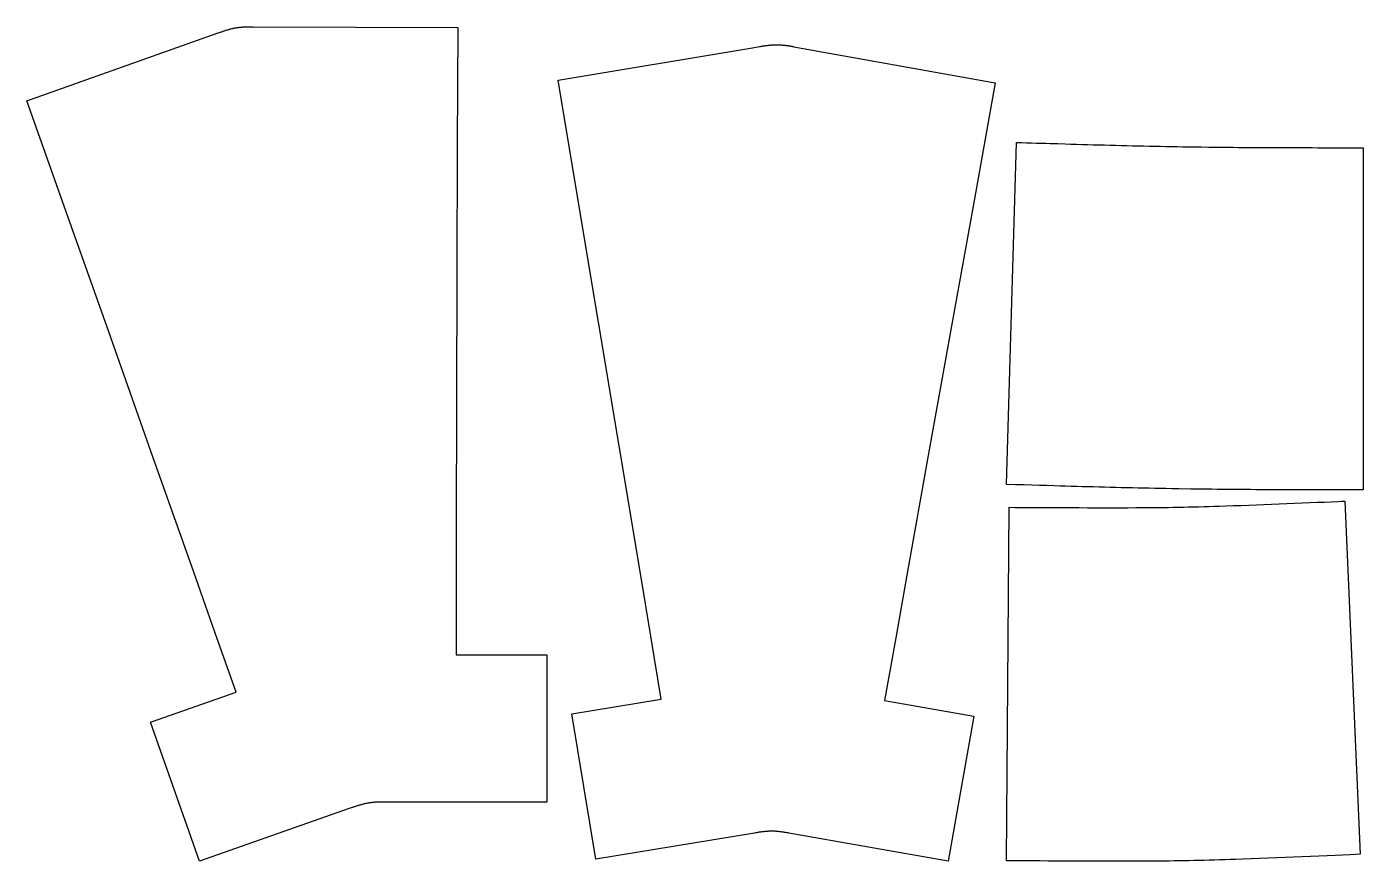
# Model space of a CAD drawing. Header units: millimetres. Extents: x 5 to 595, y 5 to 373.
import ezdxf

# ---------------------------------------------------------------- set-up
doc = ezdxf.new("R2010")
doc.units = ezdxf.units.MM
doc.layers.add('CUT', color=7, linetype='Continuous')

msp = doc.modelspace()

# ---------------------------------------------------------------- linework, layer by layer
at = {"layer": 'CUT'}
for points in [[(5, 340.61768), (86.96532, 369.69613), (89.84866, 370.72233), (90.11264, 370.81789), (90.37694, 370.91252), (90.72696, 371.0358), (91.03569, 371.14363), (91.3448, 371.25077), (91.65432, 371.35688), (91.96438, 371.46135), (92.27502, 371.56371), (92.58578, 371.66514), (92.89702, 371.76429), (93.20879, 371.8611), (93.52112, 371.95563), (93.83427, 372.04752), (94.16485, 372.14126), (94.49136, 372.23041), (94.82833, 372.31924), (95.10989, 372.39112), (95.45305, 372.47448), (95.77151, 372.5481), (96.12023, 372.6257), (96.47984, 372.70107), (96.84015, 372.77119), (97.16487, 372.83069), (97.45758, 372.88119), (97.75094, 372.92815), (98.04492, 372.97219), (98.33953, 373.01345), (98.63474, 373.05188), (98.93051, 373.0873), (99.22678, 373.11937), (99.52331, 373.14948), (99.82003, 373.17697), (100.11681, 373.20201), (100.41363, 373.22398), (100.71041, 373.24335), (101.00712, 373.26055), (101.3038, 373.27564), (101.60061, 373.28815), (101.8976, 373.29888), (102.19482, 373.30803), (102.49231, 373.31507), (102.79, 373.32048), (103.08782, 373.32471), (103.38569, 373.32789), (103.68362, 373.3298), (103.98147, 373.33059), (104.27921, 373.33072), (104.57684, 373.33021), (104.87439, 373.32902), (150.01002, 373.17814), (195.15021, 373.03477), (194.97851, 321.03875), (194.80488, 264.80013), (194.66047, 208.57274), (194.5478, 152.34356), (194.50911, 124.23547), (194.49174, 96.12875), (234.49017, 96.14544), (234.49473, 31.14646), (198.78859, 31.14895), (163.08917, 31.14954), (162.76942, 31.14881), (162.44967, 31.14731), (162.12993, 31.14561), (161.81021, 31.14309), (161.49049, 31.13958), (161.17079, 31.13461), (160.85111, 31.12798), (160.53147, 31.11974), (160.2119, 31.10972), (159.89241, 31.09745), (159.57302, 31.08269), (159.2537, 31.06557), (158.93451, 31.04608), (158.61551, 31.02385), (158.29677, 30.99863), (157.97831, 30.97038), (157.66014, 30.93921), (157.34229, 30.90463), (157.02474, 30.86695), (156.70759, 30.82592), (156.39091, 30.78144), (156.07475, 30.73365), (155.75915, 30.68265), (155.4442, 30.62784), (155.12979, 30.56979), (154.81596, 30.50838), (154.5028, 30.44354), (154.15571, 30.36759), (153.81918, 30.29021), (153.47823, 30.20761), (153.15199, 30.12507), (152.79049, 30.02943), (152.42996, 29.92999), (152.07036, 29.82717), (151.71176, 29.72103), (151.38988, 29.62265), (151.0655, 29.52094), (150.7418, 29.41722), (150.4187, 29.3116), (150.06036, 29.19225), (149.70273, 29.07096), (149.38127, 28.96061), (149.06017, 28.84924), (148.79608, 28.75691), (148.5321, 28.66412), (148.21617, 28.55353), (147.29324, 28.23013), (81.16981, 5), (59.63786, 66.32836), (97.37996, 79.57103), (88.04729, 106.08299), (78.6968, 132.58917), (59.95186, 185.60061), (41.18957, 238.60973), (22.39202, 291.61664)], [(248.08592, 298.42976), (239.49473, 349.71118), (325.27213, 364.069), (328.29016, 364.57731), (328.56675, 364.62543), (328.84349, 364.67257), (329.20963, 364.73301), (329.53243, 364.78541), (329.85547, 364.83708), (330.17875, 364.88765), (330.50227, 364.93652), (330.82599, 364.9832), (331.14966, 365.02896), (331.47343, 365.07238), (331.79729, 365.11341), (332.12131, 365.15209), (332.44568, 365.18802), (332.78754, 365.22276), (333.12459, 365.25367), (333.47188, 365.28245), (333.76165, 365.30418), (334.11408, 365.3265), (334.4405, 365.34352), (334.79741, 365.35919), (335.16465, 365.37077), (335.53166, 365.37706), (335.86179, 365.37909), (336.15881, 365.37783), (336.45587, 365.37298), (336.75302, 365.36514), (337.05032, 365.35445), (337.34771, 365.34088), (337.64513, 365.32424), (337.94246, 365.30422), (338.23969, 365.28222), (338.53667, 365.2576), (338.83327, 365.23056), (339.12938, 365.2005), (339.425, 365.16788), (339.72016, 365.13313), (340.01494, 365.09631), (340.30939, 365.05693), (340.60371, 365.01577), (340.89798, 364.97301), (341.19215, 364.92812), (341.48623, 364.88161), (341.78023, 364.83389), (342.0741, 364.78515), (342.3678, 364.73513), (342.66124, 364.68403), (342.95445, 364.63229), (343.24743, 364.57996), (343.54023, 364.52696), (387.95955, 356.51709), (432.38472, 348.51368), (423.15901, 297.34251), (413.19329, 241.99416), (403.25901, 186.65121), (393.35313, 131.30113), (388.41931, 103.62971), (383.50746, 75.95585), (422.89759, 69.00648), (411.58216, 5), (376.42213, 11.2209), (341.26838, 17.4388), (340.95339, 17.49377), (340.63826, 17.54798), (340.32311, 17.60199), (340.00784, 17.65519), (339.69241, 17.70741), (339.37672, 17.7582), (339.06077, 17.80734), (338.74458, 17.8549), (338.42815, 17.90068), (338.11141, 17.94424), (337.79432, 17.98533), (337.47691, 18.02409), (337.1592, 18.06048), (336.8412, 18.09415), (336.52294, 18.12482), (336.20443, 18.15246), (335.88569, 18.17718), (335.56668, 18.19849), (335.24742, 18.21668), (334.92797, 18.23151), (334.60839, 18.24287), (334.28874, 18.25086), (333.96908, 18.25561), (333.6494, 18.25648), (333.32967, 18.25408), (333.00995, 18.24827), (332.69029, 18.23895), (332.33527, 18.22461), (331.99041, 18.20702), (331.64028, 18.18506), (331.30465, 18.1606), (330.93202, 18.12938), (330.55968, 18.09424), (330.18767, 18.05563), (329.81607, 18.01355), (329.48197, 17.97274), (329.14483, 17.92907), (328.80802, 17.88331), (328.47147, 17.83558), (328.09782, 17.78045), (327.72453, 17.72331), (327.38877, 17.67062), (327.05318, 17.61688), (326.77704, 17.57195), (326.50094, 17.52655), (326.17057, 17.47267), (325.20542, 17.31494), (256.04683, 5.9555), (245.52453, 70.09655), (284.99615, 76.56391), (280.42349, 104.29606), (275.83258, 132.02543), (266.606, 187.49141), (257.36332, 242.95871)], [(451.82079, 170.89541), (448.4992, 170.99557), (445.17973, 171.09544), (441.28346, 171.21263), (437.38472, 171.32967), (441.71341, 322.26751), (443.91801, 322.20164), (446.12117, 322.13557), (448.32118, 322.06954), (450.51627, 322.00348), (452.70853, 321.93736), (454.62744, 321.87938), (456.55183, 321.82097), (456.55172, 321.81733), (459.85941, 321.72142), (463.14549, 321.62504), (465.70622, 321.55245), (468.16299, 321.48231), (470.62458, 321.41291), (473.09635, 321.34397), (475.5772, 321.27565), (478.05835, 321.20717), (480.53119, 321.14074), (482.99259, 321.07631), (485.44838, 321.01311), (487.90504, 320.95155), (490.36956, 320.89126), (492.84914, 320.83187), (495.3342, 320.7754), (497.8087, 320.72006), (500.27344, 320.66635), (502.73272, 320.61491), (505.19074, 320.56505), (507.65197, 320.51726), (510.12094, 320.47064), (512.6017, 320.4291), (515.09128, 320.38772), (516.71335, 320.36137), (518.3356, 320.337), (518.33574, 320.34115), (519.96104, 320.31567), (521.58636, 320.29122), (523.21169, 320.2678), (523.21163, 320.26566), (526.53806, 320.22324), (529.85366, 320.18277), (532.2307, 320.15828), (534.72347, 320.1338), (537.21535, 320.11161), (539.59036, 320.09186), (542.60566, 320.06963), (544.96725, 320.054), (547.4977, 320.03778), (550.03011, 320.0235), (552.39776, 320.01104), (555.35149, 319.99858), (558.67402, 319.98636), (561.04129, 319.9793), (563.5122, 319.97265), (565.86848, 319.96738), (568.87146, 319.96217), (572.26202, 319.95553), (574.64153, 319.95184), (577.20608, 319.95068), (578.67219, 319.94896), (580.1383, 319.94733), (580.1383, 319.94904), (582.3348, 319.94922), (584.52987, 319.94913), (586.72182, 319.94893), (588.90892, 319.94854), (591.09348, 319.94802), (592.91584, 319.9475), (594.74321, 319.94676), (594.74321, 168.94708), (591.42066, 168.94786), (588.10018, 168.94842), (584.20271, 168.94902), (580.30284, 168.94936), (580.30284, 168.95107), (578.65233, 168.95075), (577.00197, 168.95234), (574.52301, 168.95033), (572.05253, 168.95004), (569.59301, 168.95119), (567.14114, 168.95241), (564.69294, 168.95497), (562.24426, 168.9587), (559.79038, 168.96293), (557.3263, 168.96839), (554.85077, 168.9756), (552.3804, 168.98356), (549.92498, 168.99344), (547.47766, 169.00429), (545.03142, 169.01751), (542.57968, 169.03246), (540.11652, 169.04889), (537.64492, 169.06768), (535.17382, 169.08861), (532.71164, 169.11118), (530.25949, 169.13612), (527.81213, 169.16304), (525.25838, 169.19488), (521.98522, 169.23623), (518.69063, 169.2844), (518.69057, 169.28226), (513.41301, 169.3621), (513.41314, 169.36625), (511.76287, 169.39224), (510.11274, 169.4185), (507.63373, 169.46217), (505.16344, 169.50535), (502.70417, 169.55202), (500.25273, 169.60046), (497.80498, 169.65086), (495.3569, 169.70304), (492.90368, 169.75664), (490.44039, 169.81434), (487.96576, 169.87438), (485.49632, 169.93542), (483.04188, 169.99762), (480.59545, 170.06006), (478.15024, 170.12553), (475.69956, 170.19219), (473.23745, 170.26055), (470.76703, 170.33135), (468.29709, 170.40279), (465.83607, 170.47496), (463.38489, 170.54757), (460.93857, 170.62138), (458.38588, 170.69899), (455.11434, 170.79979), (451.8209, 170.89905)], [(441.10235, 161.21249), (443.78475, 161.19702), (445.90768, 161.18485), (448.74636, 161.16834), (452.03035, 161.15014), (455.39573, 161.13134), (458.83111, 161.11394), (462.32459, 161.09776), (465.86404, 161.08404), (469.43707, 161.07263), (473.03127, 161.06225), (476.63453, 161.05574), (480.2328, 161.05066), (483.81056, 161.0512), (487.3583, 161.0534), (490.86809, 161.06122), (494.33402, 161.07268), (497.75214, 161.09039), (501.11983, 161.11426), (504.10697, 161.14222), (506.76193, 161.17263), (508.83028, 161.19955), (510.88658, 161.22863), (513.12749, 161.27161), (515.37368, 161.31945), (517.61331, 161.37125), (519.85754, 161.42627), (522.11463, 161.48606), (524.37779, 161.54944), (526.63358, 161.6153), (528.87942, 161.68436), (531.11919, 161.75575), (534.10351, 161.85481), (537.46915, 161.9699), (540.84906, 162.09185), (544.2305, 162.21557), (547.59063, 162.34269), (550.93829, 162.47247), (554.28297, 162.60343), (557.62944, 162.73771), (560.98315, 162.87299), (564.35424, 163.01155), (567.73575, 163.15231), (571.10258, 163.29222), (574.45435, 163.43275), (577.59212, 163.56549), (580.53763, 163.69083), (583.49641, 163.81612), (585.06461, 163.8806), (586.63977, 163.94708), (593.36983, 8.10086), (591.20852, 8.00623), (588.98618, 7.90957), (585.68856, 7.76629), (582.27544, 7.61903), (578.76938, 7.46884), (575.18342, 7.31572), (571.53161, 7.16049), (567.82765, 7.00572), (564.08564, 6.8517), (560.31943, 6.69701), (556.54263, 6.5428), (552.7695, 6.39125), (549.01533, 6.24516), (545.29418, 6.10307), (541.61754, 5.96699), (538.39355, 5.85086), (536.00546, 5.7676), (533.64447, 5.68806), (531.31112, 5.61258), (529.00524, 5.54138), (526.72647, 5.4744), (524.47404, 5.41237), (522.2461, 5.35553), (520.03902, 5.30322), (517.84683, 5.25565), (515.66376, 5.21488), (513.47412, 5.17221), (511.2645, 5.13679), (509.03882, 5.10782), (506.79214, 5.08322), (504.52082, 5.06209), (502.2225, 5.0443), (499.89587, 5.02967), (497.54066, 5.01772), (495.15732, 5.00915), (492.74665, 5.00314), (489.49238, 5), (485.78177, 5.00038), (482.02705, 5.00545), (478.2387, 5.01375), (474.43177, 5.02489), (470.62253, 5.04008), (466.82469, 5.0562), (463.05272, 5.07453), (459.3211, 5.09427), (455.64426, 5.11512), (452.0363, 5.13683), (448.51079, 5.1588), (445.08417, 5.18336), (441.77726, 5.20744), (439.55001, 5.2238), (437.38472, 5.23995), (438.50705, 161.22863)]]:
    msp.add_lwpolyline(points, close=True, dxfattribs=at)

doc.saveas('drawing.dxf')
